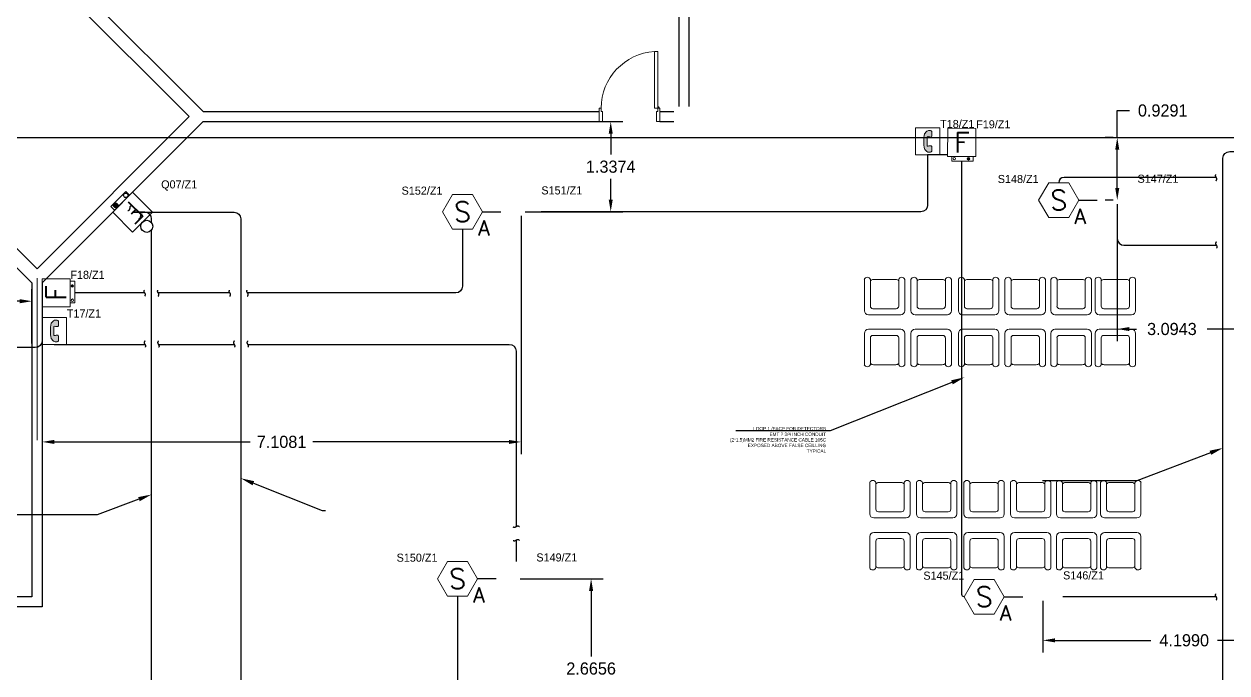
# Model space of a CAD drawing. Extents: x -3404 to 3497, y 0 to 399.
# Drawn here: x 46.01 to 63.86, y 369.14 to 378.77 of the extents above; entities that cross this region are included whole.
import ezdxf
from ezdxf import colors
from ezdxf.entities.mleader import LeaderData, LeaderLine
from ezdxf.enums import TextEntityAlignment as Align
from ezdxf.math import Vec2, Vec3

# ---------------------------------------------------------------- set-up
doc = ezdxf.new("R2010")
doc.units = 0
doc.header["$LTSCALE"] = 0.15
doc.linetypes.add('HIDDEN', pattern=[0.375, 0.25, -0.125])
doc.layers.get('0').update_dxf_attribs({"color": 252})
doc.layers.get('Defpoints').update_dxf_attribs({"color": 252})
for name, color, linetype in [('0 ARCH', 252, 'Continuous'), ('0 DD', 252, 'Continuous'), ('0 fire alarm', 252, 'Continuous'), ('0 sockets', 252, 'Continuous'), ('00-BT-FAS-TEXT', 2, 'Continuous'), ('AUTOINCR', 7, 'Continuous'), ('bound', 252, 'Continuous'), ('FIRE_LOOP', 7, 'Continuous'), ('WIRING', 4, 'Continuous')]:
    doc.layers.add(name, color=color, linetype=linetype)
for name, color, linetype, lineweight in [('anal', 252, 'Continuous', 20), ('DOOR', 252, 'Continuous', 20), ('FUR', 252, 'Continuous', 9), ('T-FIRE-B', 4, 'Continuous', 0), ('T-TEXT', 2, 'Continuous', 0), ('wall', 252, 'Continuous', 30)]:
    doc.layers.add(name, color=color, linetype=linetype, lineweight=lineweight)
doc.styles.add('ROMANS', font='ROMANS.shx', dxfattribs={"width": 0.8})
doc.styles.add('TEXT-NFP', font='simplex.shx')
doc.dimstyles.get("Standard").update_dxf_attribs({"dimtxt": 0.18, "dimasz": 0.18, "dimexe": 0.18, "dimexo": 0.0625, "dimgap": 0.09, "dimtad": 0, "dimtih": 1, "dimtoh": 1, "dimdec": 4, "dimzin": 0, "dimdsep": 46, "dimtxsty": 'Standard', "dimcen": 0.09, "dimadec": 0, "dimazin": 0, "dimtfac": 1, "dimtdec": 4, "dimtofl": 0, "dimtmove": 0, "dimatfit": 3, "dimfxl": 1, "dimtolj": 1, "dimtzin": 0, "dimarcsym": 0})

# ---------------------------------------------------------------- blocks, each defined once
blk = doc.blocks.new('ARCH')
at = {"layer": 'anal'}
blk.add_line((46.2, 372.6), (46.2, 375), dxfattribs=at)
blk.add_line((46.2, 372.6), (46.2, 375), dxfattribs=at)
blk.add_line((46.2, 372.6), (46.2, 375), dxfattribs=at)
blk.add_line((46.2, 372.6), (46.2, 375), dxfattribs=at)
blk.add_line((46.2, 372.6), (46.2, 375), dxfattribs=at)
blk.add_line((46.2, 372.6), (46.2, 375), dxfattribs=at)
blk.add_line((46.2, 372.6), (46.2, 375), dxfattribs=at)
blk.add_line((46.2, 372.6), (46.2, 375), dxfattribs=at)
blk.add_line((46.2, 372.6), (46.2, 375), dxfattribs=at)
blk.add_line((46.2, 372.6), (46.2, 375), dxfattribs=at)
blk.add_line((46.2, 372.6), (46.2, 375), dxfattribs=at)
blk.add_line((46.2, 372.6), (46.2, 375), dxfattribs=at)
blk.add_line((46.2, 372.6), (46.2, 375), dxfattribs=at)
blk.add_line((46.2, 372.6), (46.2, 375), dxfattribs=at)
blk.add_line((46.2, 372.6), (46.2, 375), dxfattribs=at)
blk.add_line((46.2, 372.6), (46.2, 375), dxfattribs=at)
blk.add_line((46.2, 372.6), (46.2, 375), dxfattribs=at)
blk.add_line((46.2, 372.6), (46.2, 375), dxfattribs=at)
at = {"layer": 'bound', "color": 2}
blk.add_lwpolyline([(91.902, 377.348), (94.426, 377.348), (94.426, 312.722), (-14.994, 312.722), (-14.994, 377.09), (94.639, 377.09)], dxfattribs=at)
at = {"layer": 'DOOR'}
for p, q in [((55.411, 378.365), (55.363, 378.365)), ((55.363, 378.365), (55.363, 377.525)), ((55.411, 377.525), (55.411, 378.365)), ((54.571, 377.525), (54.541, 377.525)), ((54.541, 377.525), (54.541, 377.325)), ((54.571, 377.475), (54.571, 377.525)), ((54.591, 377.475), (54.571, 377.475)), ((54.591, 377.325), (54.591, 377.475)), ((55.363, 377.525), (55.411, 377.525)), ((55.391, 377.325), (55.391, 377.475)), ((55.391, 377.475), (55.411, 377.475)), ((55.411, 377.525), (55.441, 377.525)), ((55.411, 377.475), (55.411, 377.525)), ((55.441, 377.525), (55.441, 377.325)), ((54.541, 377.325), (54.591, 377.325)), ((55.441, 377.325), (55.391, 377.325))]:
    blk.add_line(p, q, dxfattribs=at)
blk.add_circle((55.421, 377.535), 0.01, dxfattribs=at)
blk.add_arc((55.416, 377.522), 0.845, 93.6111, 179.7782, dxfattribs=at)
at = {"layer": 'FUR'}
for p, q in [((58.478, 374.984), (58.478, 374.519)), ((58.568, 374.982), (58.568, 374.587)), ((58.943, 374.984), (58.613, 374.984)), ((58.988, 374.587), (58.988, 374.982)), ((59.078, 374.519), (59.078, 374.984)), ((59.17, 374.984), (59.17, 374.519)), ((59.26, 374.982), (59.26, 374.587)), ((59.635, 374.984), (59.305, 374.984)), ((59.68, 374.587), (59.68, 374.982)), ((59.77, 374.519), (59.77, 374.984)), ((59.874, 374.984), (59.874, 374.519)), ((59.964, 374.982), (59.964, 374.587)), ((60.339, 374.984), (60.009, 374.984)), ((60.384, 374.587), (60.384, 374.982)), ((60.474, 374.519), (60.474, 374.984)), ((60.565, 374.984), (60.565, 374.519)), ((60.655, 374.982), (60.655, 374.587)), ((61.03, 374.984), (60.7, 374.984)), ((61.075, 374.587), (61.075, 374.982)), ((61.165, 374.519), (61.165, 374.984)), ((61.247, 374.984), (61.247, 374.519)), ((61.337, 374.982), (61.337, 374.587)), ((61.712, 374.984), (61.382, 374.984)), ((61.757, 374.587), (61.757, 374.982)), ((61.847, 374.519), (61.847, 374.984)), ((61.903, 374.984), (61.903, 374.519)), ((61.993, 374.982), (61.993, 374.587)), ((62.368, 374.984), (62.038, 374.984)), ((62.413, 374.587), (62.413, 374.982)), ((62.503, 374.519), (62.503, 374.984)), ((58.605, 374.549), (58.95, 374.549)), ((59.297, 374.549), (59.642, 374.549)), ((60.001, 374.549), (60.346, 374.549)), ((60.693, 374.549), (61.038, 374.549)), ((61.374, 374.549), (61.719, 374.549)), ((62.03, 374.549), (62.375, 374.549)), ((58.538, 374.459), (59.018, 374.459)), ((59.23, 374.459), (59.71, 374.459)), ((59.934, 374.459), (60.414, 374.459)), ((60.625, 374.459), (61.105, 374.459)), ((61.307, 374.459), (61.787, 374.459)), ((61.963, 374.459), (62.443, 374.459)), ((58.478, 373.718), (58.478, 374.183)), ((58.538, 374.243), (59.018, 374.243)), ((59.078, 374.183), (59.078, 373.718)), ((59.17, 373.718), (59.17, 374.183)), ((59.23, 374.243), (59.71, 374.243)), ((59.77, 374.183), (59.77, 373.718)), ((59.874, 373.718), (59.874, 374.183)), ((59.934, 374.243), (60.414, 374.243)), ((60.474, 374.183), (60.474, 373.718)), ((60.565, 373.718), (60.565, 374.183)), ((60.625, 374.243), (61.105, 374.243)), ((61.165, 374.183), (61.165, 373.718)), ((61.247, 373.718), (61.247, 374.183)), ((61.307, 374.243), (61.787, 374.243)), ((61.847, 374.183), (61.847, 373.718)), ((61.903, 373.718), (61.903, 374.183)), ((61.963, 374.243), (62.443, 374.243)), ((62.503, 374.183), (62.503, 373.718)), ((58.568, 373.72), (58.568, 374.115)), ((58.605, 374.153), (58.95, 374.153)), ((58.988, 374.115), (58.988, 373.72)), ((59.26, 373.72), (59.26, 374.115)), ((59.297, 374.153), (59.642, 374.153)), ((59.68, 374.115), (59.68, 373.72)), ((59.964, 373.72), (59.964, 374.115)), ((60.001, 374.153), (60.346, 374.153)), ((60.384, 374.115), (60.384, 373.72)), ((60.655, 373.72), (60.655, 374.115)), ((60.693, 374.153), (61.038, 374.153)), ((61.075, 374.115), (61.075, 373.72)), ((61.337, 373.72), (61.337, 374.115)), ((61.374, 374.153), (61.719, 374.153)), ((61.757, 374.115), (61.757, 373.72)), ((61.993, 373.72), (61.993, 374.115)), ((62.03, 374.153), (62.375, 374.153)), ((62.413, 374.115), (62.413, 373.72)), ((58.943, 373.718), (58.613, 373.718)), ((59.635, 373.718), (59.305, 373.718)), ((60.339, 373.718), (60.009, 373.718)), ((61.03, 373.718), (60.7, 373.718)), ((61.712, 373.718), (61.382, 373.718)), ((62.368, 373.718), (62.038, 373.718)), ((58.558, 371.969), (58.558, 371.504)), ((58.648, 371.967), (58.648, 371.572)), ((59.023, 371.969), (58.693, 371.969)), ((59.068, 371.572), (59.068, 371.967)), ((59.158, 371.504), (59.158, 371.969)), ((59.25, 371.969), (59.25, 371.504)), ((59.34, 371.967), (59.34, 371.572)), ((59.715, 371.969), (59.385, 371.969)), ((59.76, 371.572), (59.76, 371.967)), ((59.85, 371.504), (59.85, 371.969)), ((59.954, 371.969), (59.954, 371.504)), ((60.044, 371.967), (60.044, 371.572)), ((60.419, 371.969), (60.089, 371.969)), ((60.464, 371.572), (60.464, 371.967)), ((60.554, 371.504), (60.554, 371.969)), ((60.646, 371.969), (60.646, 371.504)), ((60.736, 371.967), (60.736, 371.572)), ((61.111, 371.969), (60.781, 371.969)), ((61.156, 371.572), (61.156, 371.967)), ((61.246, 371.504), (61.246, 371.969)), ((61.328, 371.969), (61.328, 371.504)), ((61.418, 371.967), (61.418, 371.572)), ((61.793, 371.969), (61.463, 371.969)), ((61.838, 371.572), (61.838, 371.967)), ((61.928, 371.504), (61.928, 371.969)), ((61.983, 371.969), (61.983, 371.504)), ((62.073, 371.967), (62.073, 371.572)), ((62.448, 371.969), (62.118, 371.969)), ((62.493, 371.572), (62.493, 371.967)), ((62.583, 371.504), (62.583, 371.969)), ((58.686, 371.534), (59.031, 371.534)), ((59.378, 371.534), (59.723, 371.534)), ((60.082, 371.534), (60.427, 371.534)), ((60.773, 371.534), (61.118, 371.534)), ((61.455, 371.534), (61.8, 371.534)), ((62.111, 371.534), (62.456, 371.534)), ((58.618, 371.444), (59.098, 371.444)), ((59.31, 371.444), (59.79, 371.444)), ((60.014, 371.444), (60.494, 371.444)), ((60.706, 371.444), (61.186, 371.444)), ((61.388, 371.444), (61.868, 371.444)), ((62.043, 371.444), (62.523, 371.444)), ((58.558, 370.703), (58.558, 371.168)), ((58.618, 371.228), (59.098, 371.228)), ((58.686, 371.138), (59.031, 371.138)), ((59.158, 371.168), (59.158, 370.703)), ((59.25, 370.703), (59.25, 371.168)), ((59.31, 371.228), (59.79, 371.228)), ((59.378, 371.138), (59.723, 371.138)), ((59.85, 371.168), (59.85, 370.703)), ((59.954, 370.703), (59.954, 371.168)), ((60.014, 371.228), (60.494, 371.228)), ((60.082, 371.138), (60.427, 371.138)), ((60.554, 371.168), (60.554, 370.703)), ((60.646, 370.703), (60.646, 371.168)), ((60.706, 371.228), (61.186, 371.228)), ((60.773, 371.138), (61.118, 371.138)), ((61.246, 371.168), (61.246, 370.703)), ((61.328, 370.703), (61.328, 371.168)), ((61.388, 371.228), (61.868, 371.228)), ((61.455, 371.138), (61.8, 371.138)), ((61.928, 371.168), (61.928, 370.703)), ((61.983, 370.703), (61.983, 371.168)), ((62.043, 371.228), (62.523, 371.228)), ((62.111, 371.138), (62.456, 371.138)), ((62.583, 371.168), (62.583, 370.703)), ((58.648, 370.705), (58.648, 371.101)), ((59.068, 371.101), (59.068, 370.705)), ((59.34, 370.705), (59.34, 371.101)), ((59.76, 371.101), (59.76, 370.705)), ((60.044, 370.705), (60.044, 371.101)), ((60.464, 371.101), (60.464, 370.705)), ((60.736, 370.705), (60.736, 371.101)), ((61.156, 371.101), (61.156, 370.705)), ((61.418, 370.705), (61.418, 371.101)), ((61.838, 371.101), (61.838, 370.705)), ((62.073, 370.705), (62.073, 371.101)), ((62.493, 371.101), (62.493, 370.705)), ((59.023, 370.703), (58.693, 370.703)), ((59.715, 370.703), (59.385, 370.703)), ((60.419, 370.703), (60.089, 370.703)), ((61.111, 370.703), (60.781, 370.703)), ((61.793, 370.703), (61.463, 370.703)), ((62.448, 370.703), (62.118, 370.703))]:
    blk.add_line(p, q, dxfattribs=at)
for centre, major_axis, start_param, end_param in [((58.522, 374.967), (-0.0339, 0.0339), 4.256093, 6.69338), ((58.613, 374.924), (-0.0424, 0.0424), -0.785398, 0.062664), ((58.943, 374.924), (0.0424, 0.0424), 6.220521, 7.068583), ((59.033, 374.967), (0.0339, 0.0339), 5.87299, 8.310278), ((59.214, 374.967), (-0.0339, 0.0339), 4.256093, 6.69338), ((59.305, 374.924), (-0.0424, 0.0424), -0.785398, 0.062664), ((59.635, 374.924), (0.0424, 0.0424), 6.220521, 7.068583), ((59.725, 374.967), (0.0339, 0.0339), 5.87299, 8.310278), ((59.918, 374.967), (-0.0339, 0.0339), 4.256093, 6.69338), ((60.009, 374.924), (-0.0424, 0.0424), -0.785398, 0.062664), ((60.339, 374.924), (0.0424, 0.0424), 6.220521, 7.068583), ((60.429, 374.967), (0.0339, 0.0339), 5.87299, 8.310278), ((60.61, 374.967), (-0.0339, 0.0339), 4.256093, 6.69338), ((60.7, 374.924), (-0.0424, 0.0424), -0.785398, 0.062664), ((61.03, 374.924), (0.0424, 0.0424), 6.220521, 7.068583), ((61.121, 374.967), (0.0339, 0.0339), 5.87299, 8.310278), ((61.292, 374.967), (-0.0339, 0.0339), 4.256093, 6.69338), ((61.382, 374.924), (-0.0424, 0.0424), -0.785398, 0.062664), ((61.712, 374.924), (0.0424, 0.0424), 6.220521, 7.068583), ((61.802, 374.967), (0.0339, 0.0339), 5.87299, 8.310278), ((61.947, 374.967), (-0.0339, 0.0339), 4.256093, 6.69338), ((62.038, 374.924), (-0.0424, 0.0424), -0.785398, 0.062664), ((62.368, 374.924), (0.0424, 0.0424), 6.220521, 7.068583), ((62.458, 374.967), (0.0339, 0.0339), 5.87299, 8.310278), ((58.538, 374.519), (-0.0424, 0.0424), 0.785398, 2.356194), ((58.605, 374.587), (0.0265, 0.0265), 2.356194, 3.926991), ((58.95, 374.587), (0.0265, 0.0265), 3.926991, 5.497787), ((59.018, 374.519), (0.0424, 0.0424), 3.926991, 5.497787), ((59.23, 374.519), (-0.0424, 0.0424), 0.785398, 2.356194), ((59.297, 374.587), (0.0265, 0.0265), 2.356194, 3.926991), ((59.642, 374.587), (0.0265, 0.0265), 3.926991, 5.497787), ((59.71, 374.519), (0.0424, 0.0424), 3.926991, 5.497787), ((59.934, 374.519), (-0.0424, 0.0424), 0.785398, 2.356194), ((60.001, 374.587), (0.0265, 0.0265), 2.356194, 3.926991), ((60.346, 374.587), (0.0265, 0.0265), 3.926991, 5.497787), ((60.414, 374.519), (0.0424, 0.0424), 3.926991, 5.497787), ((60.625, 374.519), (-0.0424, 0.0424), 0.785398, 2.356194), ((60.693, 374.587), (0.0265, 0.0265), 2.356194, 3.926991), ((61.038, 374.587), (0.0265, 0.0265), 3.926991, 5.497787), ((61.105, 374.519), (0.0424, 0.0424), 3.926991, 5.497787), ((61.307, 374.519), (-0.0424, 0.0424), 0.785398, 2.356194), ((61.374, 374.587), (0.0265, 0.0265), 2.356194, 3.926991), ((61.719, 374.587), (0.0265, 0.0265), 3.926991, 5.497787), ((61.787, 374.519), (0.0424, 0.0424), 3.926991, 5.497787), ((61.963, 374.519), (-0.0424, 0.0424), 0.785398, 2.356194), ((62.03, 374.587), (0.0265, 0.0265), 2.356194, 3.926991), ((62.375, 374.587), (0.0265, 0.0265), 3.926991, 5.497787), ((62.443, 374.519), (0.0424, 0.0424), 3.926991, 5.497787), ((58.603, 371.952), (-0.0339, 0.0339), 4.256093, 6.69338), ((58.693, 371.909), (-0.0424, 0.0424), -0.785398, 0.062664), ((59.023, 371.909), (0.0424, 0.0424), 6.220521, 7.068583), ((59.114, 371.952), (0.0339, 0.0339), 5.87299, 8.310278), ((59.295, 371.952), (-0.0339, 0.0339), 4.256093, 6.69338), ((59.385, 371.909), (-0.0424, 0.0424), -0.785398, 0.062664), ((59.715, 371.909), (0.0424, 0.0424), 6.220521, 7.068583), ((59.806, 371.952), (0.0339, 0.0339), 5.87299, 8.310278), ((59.999, 371.952), (-0.0339, 0.0339), 4.256093, 6.69338), ((60.089, 371.909), (-0.0424, 0.0424), -0.785398, 0.062664), ((60.419, 371.909), (0.0424, 0.0424), 6.220521, 7.068583), ((60.509, 371.952), (0.0339, 0.0339), 5.87299, 8.310278), ((60.691, 371.952), (-0.0339, 0.0339), 4.256093, 6.69338), ((60.781, 371.909), (-0.0424, 0.0424), -0.785398, 0.062664), ((61.111, 371.909), (0.0424, 0.0424), 6.220521, 7.068583), ((61.201, 371.952), (0.0339, 0.0339), 5.87299, 8.310278), ((61.372, 371.952), (-0.0339, 0.0339), 4.256093, 6.69338), ((61.463, 371.909), (-0.0424, 0.0424), -0.785398, 0.062664), ((61.793, 371.909), (0.0424, 0.0424), 6.220521, 7.068583), ((61.883, 371.952), (0.0339, 0.0339), 5.87299, 8.310278), ((62.028, 371.952), (-0.0339, 0.0339), 4.256093, 6.69338), ((62.118, 371.909), (-0.0424, 0.0424), -0.785398, 0.062664), ((62.448, 371.909), (0.0424, 0.0424), 6.220521, 7.068583), ((62.539, 371.952), (0.0339, 0.0339), 5.87299, 8.310278), ((58.618, 371.504), (-0.0424, 0.0424), 0.785398, 2.356194), ((58.686, 371.572), (0.0265, 0.0265), 2.356194, 3.926991), ((59.031, 371.572), (0.0265, 0.0265), 3.926991, 5.497787), ((59.098, 371.504), (0.0424, 0.0424), 3.926991, 5.497787), ((59.31, 371.504), (-0.0424, 0.0424), 0.785398, 2.356194), ((59.378, 371.572), (0.0265, 0.0265), 2.356194, 3.926991), ((59.723, 371.572), (0.0265, 0.0265), 3.926991, 5.497787), ((59.79, 371.504), (0.0424, 0.0424), 3.926991, 5.497787), ((60.014, 371.504), (-0.0424, 0.0424), 0.785398, 2.356194), ((60.082, 371.572), (0.0265, 0.0265), 2.356194, 3.926991), ((60.427, 371.572), (0.0265, 0.0265), 3.926991, 5.497787), ((60.494, 371.504), (0.0424, 0.0424), 3.926991, 5.497787), ((60.706, 371.504), (-0.0424, 0.0424), 0.785398, 2.356194), ((60.773, 371.572), (0.0265, 0.0265), 2.356194, 3.926991), ((61.118, 371.572), (0.0265, 0.0265), 3.926991, 5.497787), ((61.186, 371.504), (0.0424, 0.0424), 3.926991, 5.497787), ((61.388, 371.504), (-0.0424, 0.0424), 0.785398, 2.356194), ((61.455, 371.572), (0.0265, 0.0265), 2.356194, 3.926991), ((61.8, 371.572), (0.0265, 0.0265), 3.926991, 5.497787), ((61.868, 371.504), (0.0424, 0.0424), 3.926991, 5.497787), ((62.043, 371.504), (-0.0424, 0.0424), 0.785398, 2.356194), ((62.111, 371.572), (0.0265, 0.0265), 2.356194, 3.926991), ((62.456, 371.572), (0.0265, 0.0265), 3.926991, 5.497787), ((62.523, 371.504), (0.0424, 0.0424), 3.926991, 5.497787)]:
    blk.add_ellipse(centre, major_axis=major_axis, ratio=1, start_param=start_param, end_param=end_param, dxfattribs=at)
at = {"layer": 'FUR', "extrusion": (0, 0, -1)}
for centre, major_axis, start_param, end_param in [((58.538, 374.183), (0.0424, 0.0424), 3.926991, 5.497787), ((59.018, 374.183), (-0.0424, 0.0424), 0.785398, 2.356194), ((59.23, 374.183), (0.0424, 0.0424), 3.926991, 5.497787), ((59.71, 374.183), (-0.0424, 0.0424), 0.785398, 2.356194), ((59.934, 374.183), (0.0424, 0.0424), 3.926991, 5.497787), ((60.414, 374.183), (-0.0424, 0.0424), 0.785398, 2.356194), ((60.625, 374.183), (0.0424, 0.0424), 3.926991, 5.497787), ((61.105, 374.183), (-0.0424, 0.0424), 0.785398, 2.356194), ((61.307, 374.183), (0.0424, 0.0424), 3.926991, 5.497787), ((61.787, 374.183), (-0.0424, 0.0424), 0.785398, 2.356194), ((61.963, 374.183), (0.0424, 0.0424), 3.926991, 5.497787), ((62.443, 374.183), (-0.0424, 0.0424), 0.785398, 2.356194), ((58.605, 374.115), (0.0265, 0.0265), 3.926991, 5.497787), ((58.95, 374.115), (0.0265, 0.0265), -0.785398, 0.785398), ((59.297, 374.115), (0.0265, 0.0265), 3.926991, 5.497787), ((59.642, 374.115), (0.0265, 0.0265), -0.785398, 0.785398), ((60.001, 374.115), (0.0265, 0.0265), 3.926991, 5.497787), ((60.346, 374.115), (0.0265, 0.0265), -0.785398, 0.785398), ((60.693, 374.115), (0.0265, 0.0265), 3.926991, 5.497787), ((61.038, 374.115), (0.0265, 0.0265), -0.785398, 0.785398), ((61.374, 374.115), (0.0265, 0.0265), 3.926991, 5.497787), ((61.719, 374.115), (0.0265, 0.0265), -0.785398, 0.785398), ((62.03, 374.115), (0.0265, 0.0265), 3.926991, 5.497787), ((62.375, 374.115), (0.0265, 0.0265), -0.785398, 0.785398), ((58.522, 373.735), (0.0339, 0.0339), 1.1145, 3.551788), ((58.613, 373.778), (0.0424, 0.0424), 2.356194, 3.204257), ((58.943, 373.778), (-0.0424, 0.0424), 3.078929, 3.926991), ((59.033, 373.735), (-0.0339, 0.0339), 2.731397, 5.168685), ((59.214, 373.735), (0.0339, 0.0339), 1.1145, 3.551788), ((59.305, 373.778), (0.0424, 0.0424), 2.356194, 3.204257), ((59.635, 373.778), (-0.0424, 0.0424), 3.078929, 3.926991), ((59.725, 373.735), (-0.0339, 0.0339), 2.731397, 5.168685), ((59.918, 373.735), (0.0339, 0.0339), 1.1145, 3.551788), ((60.009, 373.778), (0.0424, 0.0424), 2.356194, 3.204257), ((60.339, 373.778), (-0.0424, 0.0424), 3.078929, 3.926991), ((60.429, 373.735), (-0.0339, 0.0339), 2.731397, 5.168685), ((60.61, 373.735), (0.0339, 0.0339), 1.1145, 3.551788), ((60.7, 373.778), (0.0424, 0.0424), 2.356194, 3.204257), ((61.03, 373.778), (-0.0424, 0.0424), 3.078929, 3.926991), ((61.121, 373.735), (-0.0339, 0.0339), 2.731397, 5.168685), ((61.292, 373.735), (0.0339, 0.0339), 1.1145, 3.551788), ((61.382, 373.778), (0.0424, 0.0424), 2.356194, 3.204257), ((61.712, 373.778), (-0.0424, 0.0424), 3.078929, 3.926991), ((61.802, 373.735), (-0.0339, 0.0339), 2.731397, 5.168685), ((61.947, 373.735), (0.0339, 0.0339), 1.1145, 3.551788), ((62.038, 373.778), (0.0424, 0.0424), 2.356194, 3.204257), ((62.368, 373.778), (-0.0424, 0.0424), 3.078929, 3.926991), ((62.458, 373.735), (-0.0339, 0.0339), 2.731397, 5.168685), ((58.618, 371.168), (0.0424, 0.0424), 3.926991, 5.497787), ((58.686, 371.101), (0.0265, 0.0265), 3.926991, 5.497787), ((59.031, 371.101), (0.0265, 0.0265), -0.785398, 0.785398), ((59.098, 371.168), (-0.0424, 0.0424), 0.785398, 2.356194), ((59.31, 371.168), (0.0424, 0.0424), 3.926991, 5.497787), ((59.378, 371.101), (0.0265, 0.0265), 3.926991, 5.497787), ((59.723, 371.101), (0.0265, 0.0265), -0.785398, 0.785398), ((59.79, 371.168), (-0.0424, 0.0424), 0.785398, 2.356194), ((60.014, 371.168), (0.0424, 0.0424), 3.926991, 5.497787), ((60.082, 371.101), (0.0265, 0.0265), 3.926991, 5.497787), ((60.427, 371.101), (0.0265, 0.0265), -0.785398, 0.785398), ((60.494, 371.168), (-0.0424, 0.0424), 0.785398, 2.356194), ((60.706, 371.168), (0.0424, 0.0424), 3.926991, 5.497787), ((60.773, 371.101), (0.0265, 0.0265), 3.926991, 5.497787), ((61.118, 371.101), (0.0265, 0.0265), -0.785398, 0.785398), ((61.186, 371.168), (-0.0424, 0.0424), 0.785398, 2.356194), ((61.388, 371.168), (0.0424, 0.0424), 3.926991, 5.497787), ((61.455, 371.101), (0.0265, 0.0265), 3.926991, 5.497787), ((61.8, 371.101), (0.0265, 0.0265), -0.785398, 0.785398), ((61.868, 371.168), (-0.0424, 0.0424), 0.785398, 2.356194), ((62.043, 371.168), (0.0424, 0.0424), 3.926991, 5.497787), ((62.111, 371.101), (0.0265, 0.0265), 3.926991, 5.497787), ((62.456, 371.101), (0.0265, 0.0265), -0.785398, 0.785398), ((62.523, 371.168), (-0.0424, 0.0424), 0.785398, 2.356194), ((58.603, 370.721), (0.0339, 0.0339), 1.1145, 3.551788), ((58.693, 370.763), (0.0424, 0.0424), 2.356194, 3.204257), ((59.023, 370.763), (-0.0424, 0.0424), 3.078929, 3.926991), ((59.114, 370.721), (-0.0339, 0.0339), 2.731397, 5.168685), ((59.295, 370.721), (0.0339, 0.0339), 1.1145, 3.551788), ((59.385, 370.763), (0.0424, 0.0424), 2.356194, 3.204257), ((59.715, 370.763), (-0.0424, 0.0424), 3.078929, 3.926991), ((59.806, 370.721), (-0.0339, 0.0339), 2.731397, 5.168685), ((59.999, 370.721), (0.0339, 0.0339), 1.1145, 3.551788), ((60.089, 370.763), (0.0424, 0.0424), 2.356194, 3.204257), ((60.419, 370.763), (-0.0424, 0.0424), 3.078929, 3.926991), ((60.509, 370.721), (-0.0339, 0.0339), 2.731397, 5.168685), ((60.691, 370.721), (0.0339, 0.0339), 1.1145, 3.551788), ((60.781, 370.763), (0.0424, 0.0424), 2.356194, 3.204257), ((61.111, 370.763), (-0.0424, 0.0424), 3.078929, 3.926991), ((61.201, 370.721), (-0.0339, 0.0339), 2.731397, 5.168685), ((61.372, 370.721), (0.0339, 0.0339), 1.1145, 3.551788), ((61.463, 370.763), (0.0424, 0.0424), 2.356194, 3.204257), ((61.793, 370.763), (-0.0424, 0.0424), 3.078929, 3.926991), ((61.883, 370.721), (-0.0339, 0.0339), 2.731397, 5.168685), ((62.028, 370.721), (0.0339, 0.0339), 1.1145, 3.551788), ((62.118, 370.763), (0.0424, 0.0424), 2.356194, 3.204257), ((62.448, 370.763), (-0.0424, 0.0424), 3.078929, 3.926991), ((62.539, 370.721), (-0.0339, 0.0339), 2.731397, 5.168685)]:
    blk.add_ellipse(centre, major_axis=major_axis, ratio=1, start_param=start_param, end_param=end_param, dxfattribs=at)
at = {"layer": 'wall'}
for p, q in [((55.725, 384.666), (55.725, 377.55)), ((55.875, 384.534), (55.875, 377.55)), ((48.459, 377.4), (46.1, 379.759)), ((48.666, 377.475), (46.3, 379.841)), ((43.841, 377.5), (46.2, 375.141)), ((46.2, 375.141), (48.459, 377.4)), ((48.666, 377.475), (54.541, 377.475)), ((55.441, 377.475), (55.65, 377.475)), ((43.759, 377.3), (46.125, 374.934)), ((46.275, 374.934), (48.666, 377.325)), ((48.666, 377.325), (54.541, 377.325)), ((55.441, 377.325), (55.65, 377.325)), ((46.125, 374.934), (46.125, 370.275)), ((46.275, 374.934), (46.275, 370.125)), ((46.125, 370.275), (42.873, 370.275)), ((46.275, 370.125), (42.823, 370.125))]:
    blk.add_line(p, q, dxfattribs=at)
blk = doc.blocks.new('dressable smoke detectore above false ceiling')
blk.add_lwpolyline([(200, 0), (100, 173), (-100, 173), (-200, 0), (-100, -173), (100, -173)], close=True)
at = {"layer": 'T-TEXT', "style": 'ROMANS'}
blk.add_attdef('S', text='', height=200, dxfattribs=at).set_placement((0, 0, 0), align=Align.MIDDLE)
blk.add_attdef('A', text='', height=150, dxfattribs=at).set_placement((215, -161), align=Align.MIDDLE_CENTER)
blk = doc.blocks.new('*U83')
h = blk.add_hatch()
h.set_pattern_fill('ANGLE', color=3)
h.set_pattern_definition([(0, (0, 0), (0, 6.985), [5.08, -1.905]), (90, (0, 0), (-6.985, 4e-16), [5.08, -1.905])])
h.paths.add_polyline_path([(56, -302, 1), (81, -302, 1)])
blk.add_lwpolyline([(-140, -280), (140, -280), (140, 0), (-140, 0)], close=True)
at = {"color": 3}
blk.add_lwpolyline([(-99, -280), (116, -280), (116, -326), (-99, -326)], close=True, dxfattribs=at)
for centre in [(-73, -302), (68, -302)]:
    blk.add_circle(centre, 12.3, dxfattribs=at)
at = {"layer": 'T-TEXT', "style": 'TEXT-NFP'}
blk.add_attdef('F', text='', height=200, dxfattribs=at).set_placement((0, -140, 0), align=Align.MIDDLE)
blk = doc.blocks.new('*U39')
h = blk.add_hatch(color=256)
h.dxf.hatch_style = 1
edge = h.paths.add_edge_path()
edge.add_arc((33, 257), 14.1, 13.6021, 92.3161)
edge.add_line((32, 271), (11, 271))
edge.add_arc((13, 231), 40.2, 92.7442, 154.2215)
edge.add_arc((-28, 250), 4.89, 309.2722, 334.2215, ccw=False)
edge.add_arc((-64, 281), 52.1, 306.6096, 318.7251, ccw=False)
edge.add_arc((-30, 235), 4.89, 115.3605, 167.8134)
edge.add_arc((352, 152), 396, 167.8076, 180.2975)
edge.add_arc((348, 148), 392, 179.7012, 192.2669)
edge.add_arc((-30, 66), 4.89, 193.2566, 244.6491)
edge.add_arc((-67, 18), 54.9, 39.8251, 51.6228, ccw=False)
edge.add_arc((-28, 50), 4.89, 25.7785, 50.7278, ccw=False)
edge.add_arc((13, 69), 40.2, 205.7785, 267.2558)
edge.add_line((11, 29), (32, 29))
edge.add_arc((33, 43), 14.1, 267.6839, 346.3979)
edge.add_arc((-161, 67), 209, 352.6045, 365.9008)
edge.add_arc((13, 87), 34.4, 1.9401, 17.7739)
edge.add_arc((41, 96), 4.89, 18.4909, 87.0716)
edge.add_arc((30, 28), 74.3, 81.4234, 109.9904)
edge.add_arc((2, 102), 4.89, 250.3513, 295.2423, ccw=False)
edge.add_arc((1, 106), 8.65, 174.514, 266.9586, ccw=False)
edge.add_arc((-1022, 147), 1015, 357.7161, 360.1614)
edge.add_arc((-1022, 153), 1015, 359.8386, 362.2839)
edge.add_arc((3, 194), 10.1, 100.6325, 185.9952, ccw=False)
edge.add_arc((2, 200), 4.89, 64.7577, 109.6487, ccw=False)
edge.add_arc((33, 273), 75, 247.791, 276.6818)
edge.add_arc((41, 204), 4.89, 279.9761, 341.5091)
edge.add_arc((13, 213), 34.4, 342.2261, 358.0599)
edge.add_arc((-161, 233), 209, 354.0992, 367.3955)
for p, q in [((137, 300), (-137, 300)), ((-137, 300), (-137, 0)), ((137, 0), (137, 300)), ((-137, 0), (137, 0))]:
    blk.add_line(p, q)
blk.add_lwpolyline([(46, 260, 0.357628), (32, 271), (11, 271, 0.27487), (-23, 248, -0.109294), (-24, 247, -0.052913), (-33, 239, 0.232951), (-35, 236, 0.054551), (-44, 150, 0.054883), (-35, 65, 0.228078), (-33, 61, -0.051523), (-24, 53, -0.109294), (-23, 52, 0.27487), (11, 29), (32, 29, 0.357628), (46, 40, 0.058081), (47, 88, 0.069198), (45, 98, 0.308503), (41, 101, 0.125296), (4, 97, -0.198418), (1, 97, -0.426767), (-7, 107, 0.01067), (-7, 150, 0.01067), (-7, 193, -0.390702), (1, 204, -0.198418), (4, 204, 0.126732), (42, 199, 0.275132), (45, 202, 0.069198), (47, 212, 0.058081)], format="xyb", close=True)
blk = doc.blocks.new('*U96')
at = {"linetype": 'ByBlock'}
h = blk.add_hatch(dxfattribs=at)
h.set_pattern_fill('ANGLE', color=2)
h.set_pattern_definition([(0, (2e-14, -140), (0, 6.985), [5.08, -1.905]), (90, (2e-14, -140), (-6.985, 4e-16), [5.08, -1.905])])
h.paths.add_polyline_path([(49, -167, 1), (94, -167, 1)])
at = {"color": 2}
blk.add_lwpolyline([(-140, -140), (140, -140), (140, 140), (-140, 140)], close=True, dxfattribs=at)
at = {"color": 6, "linetype": 'ByBlock'}
blk.add_lwpolyline([(-98, -140), (113, -140), (113, -195), (-98, -195)], close=True, dxfattribs=at)
at = {"color": 2}
blk.add_circle((0, 200), 60, dxfattribs=at)
at = {"color": 6, "linetype": 'ByBlock'}
for centre in [(-71, -167), (71, -167)]:
    blk.add_circle(centre, 22.5, dxfattribs=at)
at = {"layer": 'T-TEXT', "color": 2, "style": 'TEXT-NFP'}
blk.add_attdef('F', text='', height=200, dxfattribs=at).set_placement((0, 0, 0), align=Align.MIDDLE)
blk = doc.blocks.new('endtick', base_point=(-3267.27, -69559.4))
at = {"layer": 'WIRING', "color": 2, "linetype": 'HIDDEN'}
blk.add_spline([(-3267.27, -69509.4), (-3276.985, -69534.4), (-3267.27, -69559.4), (-3256.425, -69584.4), (-3267.27, -69609.4)], degree=3, dxfattribs=at)
blk = doc.blocks.new('*D241')
at = {"layer": '0 DD', "color": 0, "lineweight": -2, "transparency": 16777216}
for p, q in [((62.231, 376.098), (62.231, 374.067)), ((65.325, 374.547), (65.325, 374.067)), ((62.411, 374.247), (62.517, 374.247)), ((65.145, 374.247), (63.567, 374.247))]:
    blk.add_line(p, q, dxfattribs=at)
at = {"layer": '0 DD', "color": 0, "transparency": 16777216}
for points in [[(62.411, 374.277), (62.411, 374.217), (62.231, 374.247)], [(65.145, 374.277), (65.145, 374.217), (65.325, 374.247)]]:
    blk.add_solid(points, dxfattribs=at)
at = {"layer": 'Defpoints', "color": 0, "transparency": 16777216}
for p in [(62.231, 376.161), (65.325, 374.609), (65.325, 374.247)]:
    blk.add_point(p, dxfattribs=at)
at = {"layer": '0 DD', "color": 0, "transparency": 16777216, "insert": (63.042, 374.247), "char_height": 0.18, "attachment_point": 5}
blk.add_mtext('\\A1;3.0943', dxfattribs=at)
blk = doc.blocks.new('*D242')
at = {"layer": '0 DD', "color": 0, "lineweight": -2, "transparency": 16777216}
for p, q in [((61.126, 370.212), (61.126, 369.447)), ((65.325, 369.701), (65.325, 369.447)), ((61.306, 369.627), (62.73, 369.627)), ((65.145, 369.627), (63.72, 369.627))]:
    blk.add_line(p, q, dxfattribs=at)
at = {"layer": '0 DD', "color": 0, "transparency": 16777216}
for points in [[(61.306, 369.657), (61.306, 369.597), (61.126, 369.627)], [(65.145, 369.657), (65.145, 369.597), (65.325, 369.627)]]:
    blk.add_solid(points, dxfattribs=at)
at = {"layer": 'Defpoints', "color": 0, "transparency": 16777216}
for p in [(61.126, 370.274), (65.325, 369.763), (61.126, 369.627)]:
    blk.add_point(p, dxfattribs=at)
at = {"layer": '0 DD', "color": 0, "transparency": 16777216, "insert": (63.225, 369.627), "char_height": 0.18, "attachment_point": 5}
blk.add_mtext('\\A1;4.1990', dxfattribs=at)
blk = doc.blocks.new('*D243')
at = {"layer": '0 DD', "color": 0, "lineweight": -2, "transparency": 16777216}
for p, q in [((53.372, 370.541), (54.603, 370.541)), ((54.423, 370.361), (54.423, 369.388)), ((54.423, 368.055), (54.423, 369.028)), ((53.466, 367.875), (54.603, 367.875))]:
    blk.add_line(p, q, dxfattribs=at)
at = {"layer": '0 DD', "color": 0, "transparency": 16777216}
for points in [[(54.393, 370.361), (54.453, 370.361), (54.423, 370.541)], [(54.393, 368.055), (54.453, 368.055), (54.423, 367.875)]]:
    blk.add_solid(points, dxfattribs=at)
at = {"layer": 'Defpoints', "color": 0, "transparency": 16777216}
for p in [(53.309, 370.541), (54.423, 370.541), (53.404, 367.875)]:
    blk.add_point(p, dxfattribs=at)
at = {"layer": '0 DD', "color": 0, "transparency": 16777216, "insert": (54.423, 369.208), "char_height": 0.18, "attachment_point": 5}
blk.add_mtext('\\A1;2.6656', dxfattribs=at)
blk = doc.blocks.new('*D244')
at = {"layer": '0 DD', "color": 0, "lineweight": -2, "transparency": 16777216}
for p, q in [((53.446, 377.325), (54.894, 377.325)), ((54.714, 377.145), (54.714, 376.836)), ((54.714, 376.168), (54.714, 376.476)), ((53.446, 375.988), (54.894, 375.988))]:
    blk.add_line(p, q, dxfattribs=at)
at = {"layer": '0 DD', "color": 0, "transparency": 16777216}
for points in [[(54.684, 377.145), (54.744, 377.145), (54.714, 377.325)], [(54.684, 376.168), (54.744, 376.168), (54.714, 375.988)]]:
    blk.add_solid(points, dxfattribs=at)
at = {"layer": 'Defpoints', "color": 0, "transparency": 16777216}
for p in [(53.383, 377.325), (54.714, 377.325), (53.383, 375.988)]:
    blk.add_point(p, dxfattribs=at)
at = {"layer": '0 DD', "color": 0, "transparency": 16777216, "insert": (54.714, 376.656), "char_height": 0.18, "attachment_point": 5}
blk.add_mtext('\\A1;1.3374', dxfattribs=at)
blk = doc.blocks.new('*D245')
at = {"layer": '0 DD', "color": 0, "lineweight": -2, "transparency": 16777216}
for p, q in [((53.383, 375.925), (53.383, 372.392)), ((46.275, 373.049), (46.275, 372.392)), ((46.455, 372.572), (49.364, 372.572)), ((53.203, 372.572), (50.294, 372.572))]:
    blk.add_line(p, q, dxfattribs=at)
at = {"layer": '0 DD', "color": 0, "transparency": 16777216}
for points in [[(46.455, 372.602), (46.455, 372.542), (46.275, 372.572)], [(53.203, 372.602), (53.203, 372.542), (53.383, 372.572)]]:
    blk.add_solid(points, dxfattribs=at)
at = {"layer": 'Defpoints', "color": 0, "transparency": 16777216}
for p in [(53.383, 375.988), (46.275, 373.112), (46.275, 372.572)]:
    blk.add_point(p, dxfattribs=at)
at = {"layer": '0 DD', "color": 0, "transparency": 16777216, "insert": (49.829, 372.572), "char_height": 0.18, "attachment_point": 5}
blk.add_mtext('\\A1;7.1081', dxfattribs=at)
blk = doc.blocks.new('*D246')
at = {"layer": '0 DD', "color": 0, "lineweight": -2, "transparency": 16777216}
for p, q in [((62.231, 377.09), (62.231, 377.49)), ((62.231, 377.49), (62.411, 377.49)), ((62.168, 377.09), (62.051, 377.09)), ((62.231, 376.341), (62.231, 376.91)), ((62.168, 376.161), (62.051, 376.161))]:
    blk.add_line(p, q, dxfattribs=at)
at = {"layer": '0 DD', "color": 0, "transparency": 16777216}
for points in [[(62.201, 376.91), (62.261, 376.91), (62.231, 377.09)], [(62.201, 376.341), (62.261, 376.341), (62.231, 376.161)]]:
    blk.add_solid(points, dxfattribs=at)
at = {"layer": 'Defpoints', "color": 0, "transparency": 16777216}
for p in [(62.231, 377.09), (62.231, 377.09), (62.231, 376.161)]:
    blk.add_point(p, dxfattribs=at)
at = {"layer": '0 DD', "color": 0, "transparency": 16777216, "insert": (62.906, 377.49), "char_height": 0.18, "attachment_point": 5}
blk.add_mtext('\\A1;0.9291', dxfattribs=at)
blk = doc.blocks.new('*D267')
at = {"layer": '0 DD', "color": 0, "lineweight": -2, "transparency": 16777216}
for p, q in [((44.022, 374.034), (44.022, 374.84)), ((46.125, 374.034), (46.125, 374.84)), ((44.202, 374.66), (44.579, 374.66)), ((45.945, 374.66), (45.569, 374.66))]:
    blk.add_line(p, q, dxfattribs=at)
at = {"layer": '0 DD', "color": 0, "transparency": 16777216}
for points in [[(44.202, 374.69), (44.202, 374.63), (44.022, 374.66)], [(45.945, 374.69), (45.945, 374.63), (46.125, 374.66)]]:
    blk.add_solid(points, dxfattribs=at)
at = {"layer": 'Defpoints', "color": 0, "transparency": 16777216}
for p in [(46.125, 374.66), (44.022, 373.971), (46.125, 373.971)]:
    blk.add_point(p, dxfattribs=at)
at = {"layer": '0 DD', "color": 0, "transparency": 16777216, "insert": (45.074, 374.66), "char_height": 0.18, "attachment_point": 5}
blk.add_mtext('\\A1;2.1029', dxfattribs=at)

msp = doc.modelspace()

# ---------------------------------------------------------------- linework, layer by layer
at = {"layer": '0 sockets', "color": 2}
for points in [[(56.99845, 368.08332), (63.7, 368.08332, 0.41421356), (63.8, 368.18332), (63.8, 376.78131, -0.41421356), (63.9, 376.88131), (65.79115, 376.88131)], [(47.61802, 375.98199), (49.125, 375.98199, -0.41421356), (49.225, 375.88199), (49.225, 368.18332, 0.41421356), (49.325, 368.08332), (52.34066, 368.08332)], [(47.9, 375.823), (47.9, 375.88199, 0.41421356), (47.8, 375.98199), (47.61802, 375.98199)], [(46.2069, 362.71079), (47.8, 362.71079, 0.41421356), (47.9, 362.81079), (47.9, 375.7201)]]:
    msp.add_lwpolyline(points, format="xyb", dxfattribs=at)
at = {"layer": 'FIRE_LOOP', "color": 3}
for points in [[(59.9256, 377.22408), (59.9256, 377.22407)], [(59.71381, 376.83334), (59.41721, 376.83334)], [(61.65951, 376.16055), (61.93321, 376.16055)], [(52.81192, 375.98756), (53.08562, 375.98756)], [(46.275, 374.78358), (46.275, 374.78358)], [(47.16282, 374.78358), (46.75996, 374.78358)], [(47.8, 374.78358), (46.96139, 374.78358)], [(49.06313, 374.78358), (48, 374.78358)], [(46.4566, 374.02032), (47.05222, 374.02032)], [(46.8408, 374.02032), (47.8, 374.02032)], [(48, 374.02032), (49.125, 374.02032)], [(49.325, 374.02032), (49.98959, 374.02032)], [(53.30931, 371.11156), (53.30931, 370.79824)], [(53.01183, 370.54062), (52.73813, 370.54062)], [(60.55482, 370.27416), (60.82852, 370.27416)], [(63.7, 370.27416), (61.42347, 370.27416)]]:
    msp.add_lwpolyline(points, dxfattribs=at)
for points in [[(59.41721, 376.83334), (59.41721, 376.08756, -0.41421356), (59.31721, 375.98756), (53.68057, 375.98756)], [(59.95987, 370.27416), (59.95952, 370.27416, -0.41421356), (59.9256, 370.30808), (59.9256, 376.7391)], [(63.7, 376.49836), (61.44141, 376.49836, 0.41421356), (61.36203, 376.41897), (61.36203, 376.41817)], [(62.23068, 375.90293), (62.23068, 375.59157, 0.41421356), (62.33068, 375.49157), (63.7, 375.49157)], [(52.51444, 375.72993), (52.51444, 374.88358, -0.41421356), (52.41444, 374.78358), (49.325, 374.78358)], [(46.275, 374.78358), (46.275, 374.07147, -0.41421356), (46.175, 373.97147), (44.31957, 373.97147)], [(49.8963, 374.02032), (53.20931, 374.02032, -0.41421356), (53.30931, 373.92032), (53.30931, 371.31156)], [(52.44066, 370.283), (52.44066, 366.17245, -0.41421356), (52.34066, 366.07245), (51.66397, 366.07245)]]:
    msp.add_lwpolyline(points, format="xyb", dxfattribs=at)

# ---------------------------------------------------------------- block references
at = {"layer": '0 ARCH', "color": 3}
msp.add_blockref('ARCH', (0, 0), dxfattribs=at)
at = {"layer": '0 fire alarm', "color": 3}
for p, xscale, yscale, zscale, rotation in [((63.7, 376.49836), 0.001, 0.001, 0.001, 180), ((47.58094, 376.0435), 0.0009999999999999979, 0.0009999999999999979, 0.0009999999999999979, 142.0666320451136), ((47.73856, 375.92039), 0.0009999999999999979, 0.0009999999999999979, 0.0009999999999999979, 141.948442117735), ((47.8, 374.78358), 0.001, 0.001, 0.001, 180), ((48, 374.78358), 0.001, 0.001, 0.001, 180), ((49.06313, 374.78358), 0.001, 0.001, 0.001, 180), ((49.325, 374.78358), 0.001, 0.001, 0.001, 180), ((48, 374.02032), 0.001, 0.001, 0.001, 359.9999999999994), ((49.325, 374.02032), 0.001, 0.001, 0.001, 359.9999999999992), ((53.30931, 371.31156), 0.001, 0.001, 0.001, 270.0000000000003), ((53.30931, 371.11156), 0.001, 0.001, 0.001, 270), ((63.7, 370.27416), 0.001, 0.001, 0.001, 180)]:
    msp.add_blockref('endtick', p, dxfattribs=dict(at, xscale=xscale, yscale=yscale, zscale=zscale, rotation=rotation))
at = {"layer": '0 fire alarm', "color": 3, "xscale": 0.001488, "yscale": 0.001488, "zscale": 0.001488, "rotation": 225.0000000000014}
msp.add_blockref('*U96', (47.61802, 375.98199), dxfattribs=at).add_auto_attribs({'F': 'F'})
at = {"layer": '0 fire alarm', "color": 3, "xscale": 0.001, "yscale": 0.001, "zscale": 0.001}
for p in [(63.7, 375.49157), (47.8, 374.02032), (49.125, 374.02032)]:
    msp.add_blockref('endtick', p, dxfattribs=at)
at = {"layer": 'T-FIRE-B', "color": 3, "xscale": 0.001326103487042799, "yscale": 0.001326103487042799, "zscale": 0.001326103487042799}
for p in [(59.41721, 376.83334), (46.4566, 374.02032)]:
    msp.add_blockref('*U39', p, dxfattribs=at)
at = {"layer": 'T-FIRE-B', "xscale": 0.001487761816891826, "yscale": 0.001487761816891826, "zscale": 0.001487761816891826}
for p, rotation in [((59.9256, 377.22408), 359.486438865455), ((46.275, 374.78358), 90)]:
    msp.add_blockref('*U83', p, dxfattribs=dict(at, rotation=rotation)).add_auto_attribs({'F': 'F'})
at = {"layer": 'T-FIRE-B', "color": 2, "xscale": 0.001487761816891826, "yscale": 0.001487761816891826, "zscale": 0.001487761816891826}
for p in [(61.36203, 376.16055), (52.51444, 375.98756), (52.44066, 370.54062), (60.25734, 370.27416)]:
    msp.add_blockref('dressable smoke detectore above false ceiling', p, dxfattribs=at).add_auto_attribs({'S': 'S', 'A': 'A'})

# ---------------------------------------------------------------- texts
at = {"layer": 'AUTOINCR', "color": 3}
for s, p in [('T18/Z1', (59.60234, 377.19471)), ('T17/Z1', (46.64173, 374.38169))]:
    msp.add_text(s, height=0.12, dxfattribs=at).set_placement(p, align=Align.BOTTOM_LEFT)
at = {"layer": 'AUTOINCR', "color": 1}
for s, p in [('F19/Z1', (60.13742, 377.18948)), ('Q07/Z1', (48.04242, 376.29808)), ('F18/Z1', (46.69511, 374.9554))]:
    msp.add_text(s, height=0.12, dxfattribs=at).set_placement(p, align=Align.BOTTOM_LEFT)
at = {"layer": 'AUTOINCR', "color": 2}
for s, p in [('S148/Z1', (61.06448, 376.37824)), ('S152/Z1', (52.21689, 376.20524)), ('S150/Z1', (52.1431, 370.75831)), ('S145/Z1', (59.95979, 370.49185))]:
    msp.add_text(s, height=0.12, dxfattribs=at).set_placement(p, align=Align.BOTTOM_RIGHT)
for s, p in [('S147/Z1', (62.53177, 376.38177)), ('S151/Z1', (53.68418, 376.20878)), ('S149/Z1', (53.6104, 370.76184)), ('S146/Z1', (61.42708, 370.49538))]:
    msp.add_text(s, height=0.12, dxfattribs=at).set_placement(p, align=Align.BOTTOM_LEFT)

# ---------------------------------------------------------------- dimensions: what is measured, and where the dimension line sits
at = {"layer": '0 DD', "color": 6}
dim = msp.add_linear_dim(base=(62.23068, 377.08963), p1=(62.23068, 376.16055), p2=(62.23068, 377.08963), angle=90, dimstyle='Standard', dxfattribs=at)
dim.commit()
dim.dimension.update_dxf_attribs({"geometry": '*D246', "text_midpoint": (62.90568, 377.48957), "dimtype": 160})
for base, p1, p2, picture, middle in [((54.71409, 377.325), (53.38309, 375.98756), (53.38309, 377.325), '*D244', (54.71409, 376.65628)), ((54.42337, 370.54062), (53.40366, 367.875), (53.30931, 370.54062), '*D243', (54.42337, 369.20781))]:
    dim = msp.add_linear_dim(base=base, p1=p1, p2=p2, angle=90, dimstyle='Standard', dxfattribs=at)
    dim.commit()
    dim.dimension.update_dxf_attribs({"geometry": picture, "text_midpoint": middle})
dim = msp.add_linear_dim(base=(65.325, 374.24723), p1=(62.23068, 376.16055), p2=(65.325, 374.60931), dimstyle='Standard', dxfattribs=at)
dim.commit()
dim.dimension.update_dxf_attribs({"geometry": '*D241', "text_midpoint": (63.04226, 374.24723), "dimtype": 160})
for base, p1, p2, picture, middle in [((46.275, 372.57192), (53.38309, 375.98756), (46.275, 373.11154), '*D245', (49.82905, 372.57192)), ((46.125, 374.66021), (44.02209, 373.97147), (46.125, 373.97147), '*D267', (45.07355, 374.66021)), ((61.126, 369.62671), (65.325, 369.76318), (61.126, 370.27416), '*D242', (63.2255, 369.62671))]:
    dim = msp.add_linear_dim(base=base, p1=p1, p2=p2, dimstyle='Standard', dxfattribs=at)
    dim.commit()
    dim.dimension.update_dxf_attribs({"geometry": picture, "text_midpoint": middle})

# ---------------------------------------------------------------- leaders
ml = msp.add_multileader_mtext('Standard', dxfattribs=at)
ml.set_content('LOOP 1 /FACP FOR DETECTORS\\PEMT ? 3/4 INCH CONDUIT\\P(2*1.5)MM2 FIRE RESISTANCE CABLE 105C\\PEXPOSED ABOVE FALSE CEILLING\\PTYPICAL\\P', color=6)
ml.set_leader_properties()
ml.build(insert=Vec2(0, 0))
ml.multileader.update_dxf_attribs({"text_right_attachment_type": 6, "dogleg_length": 0.05, "arrow_head_size": 0.2})
ctx = ml.context
ctx.base_point, ctx.char_height, ctx.arrow_head_size, ctx.landing_gap_size = Vec3(56.20887, 372.76968), 0.05, 0.2, 0.01
ctx.right_attachment, ctx.text_align_type = 6, 2
notes = []
notes.append((ctx, [(0, (1, 1, 0), (57.97054, 372.73468), (-1, 0), 0.05, [(0, [(59.96352, 373.53027)], 0, [])])]))
ctx.mtext.insert, ctx.mtext.width, ctx.mtext.alignment, ctx.mtext.flow_direction = Vec3(57.91054, 372.79468), 1.7325, 3, 5
at = {"layer": '00-BT-FAS-TEXT', "color": 3}
ml = msp.add_multileader_mtext('Standard', dxfattribs=at)
ml.set_content('{\\C2;ZONE 1 /FACP FOR DETECTORS\\PEMT ? 3/4 INCH CONDUIT\\P(2*1.5)MM2 FIRE RESISTANCE CABLE 105C\\PEXPOSED ABOVE FALSE CEILLING\\PTYPICAL}', color=6)
ml.set_leader_properties()
ml.build(insert=Vec2(0, 0))
ml.multileader.update_dxf_attribs({"text_right_attachment_type": 6, "dogleg_length": 0.05, "arrow_head_size": 0.2})
ctx = ml.context
ctx.base_point, ctx.char_height, ctx.arrow_head_size, ctx.landing_gap_size = Vec3(60.75999, 372.03144), 0.05, 0.2, 0.01
ctx.right_attachment, ctx.text_align_type = 6, 2
notes.append((ctx, [(0, (1, 1, 0), (62.52166, 371.99644), (-1, 0), 0.05, [(0, [(63.8, 372.48231)], 0, [])])]))
ctx.mtext.insert, ctx.mtext.width, ctx.mtext.alignment, ctx.mtext.flow_direction = Vec3(62.46166, 372.05644), 3430, 3, 5
ml = msp.add_multileader_mtext('Standard', dxfattribs=at)
ml.set_content('{\\C2;ZONE 1 /FACP FOR DETECTORS\\PEMT ? 3/4 INCH CONDUIT\\P(2*1.5)MM2 FIRE RESISTANCE CABLE 105C\\PEXPOSED ABOVE FALSE CEILLING\\PTYPICAL}', color=6)
ml.set_leader_properties()
ml.build(insert=Vec2(0, 0))
ml.multileader.update_dxf_attribs({"text_right_attachment_type": 6, "dogleg_length": 0.05, "arrow_head_size": 0.2})
ctx = ml.context
ctx.base_point, ctx.char_height, ctx.arrow_head_size, ctx.landing_gap_size = Vec3(50.48109, 371.55466), 0.05, 0.2, 0.01
ctx.right_attachment = 6
notes.append((ctx, [(0, (1, 1, 0), (50.43109, 371.55466), (1, 0), 0.05, [(0, [(49.225, 372.03265)], 0, [])])]))
ctx.mtext.insert, ctx.mtext.width, ctx.mtext.flow_direction = Vec3(50.49109, 371.57966), 3430, 5
ml = msp.add_multileader_mtext('Standard', dxfattribs=at)
ml.set_content('{\\C2;ZONE 1 /FACP FOR DETECTORS\\PEMT ? 3/4 INCH CONDUIT\\P(2*1.5)MM2 FIRE RESISTANCE CABLE 105C\\PEXPOSED ABOVE FALSE CEILLING\\PTYPICAL}', color=6)
ml.set_leader_properties()
ml.build(insert=Vec2(0, 0))
ml.multileader.update_dxf_attribs({"text_right_attachment_type": 6, "dogleg_length": 0.05, "arrow_head_size": 0.2})
ctx = ml.context
ctx.base_point, ctx.char_height, ctx.arrow_head_size, ctx.landing_gap_size = Vec3(45.33046, 371.52638), 0.05, 0.2, 0.01
ctx.right_attachment, ctx.text_align_type = 6, 2
notes.append((ctx, [(0, (1, 1, 0), (47.09213, 371.49138), (-1, 0), 0.05, [(0, [(47.9, 371.79171)], 0, [])])]))
ctx.mtext.insert, ctx.mtext.width, ctx.mtext.alignment, ctx.mtext.flow_direction = Vec3(47.03213, 371.55138), 3430, 3, 5
for ctx, leaders in notes:
    for number, flags, end, landing, length, lines in leaders:
        leader = LeaderData()
        leader.index, (leader.has_last_leader_line, leader.has_dogleg_vector, leader.attachment_direction) = number, flags
        leader.last_leader_point, leader.dogleg_vector, leader.dogleg_length = Vec3(end), Vec3(landing), length
        for number, points, colour, breaks in lines:
            line = LeaderLine()
            line.index, line.vertices, line.color, line.breaks = number, Vec3.list(points), colors.encode_raw_color(colour), breaks
            leader.lines.append(line)
        ctx.leaders.append(leader)

doc.saveas('drawing.dxf')
